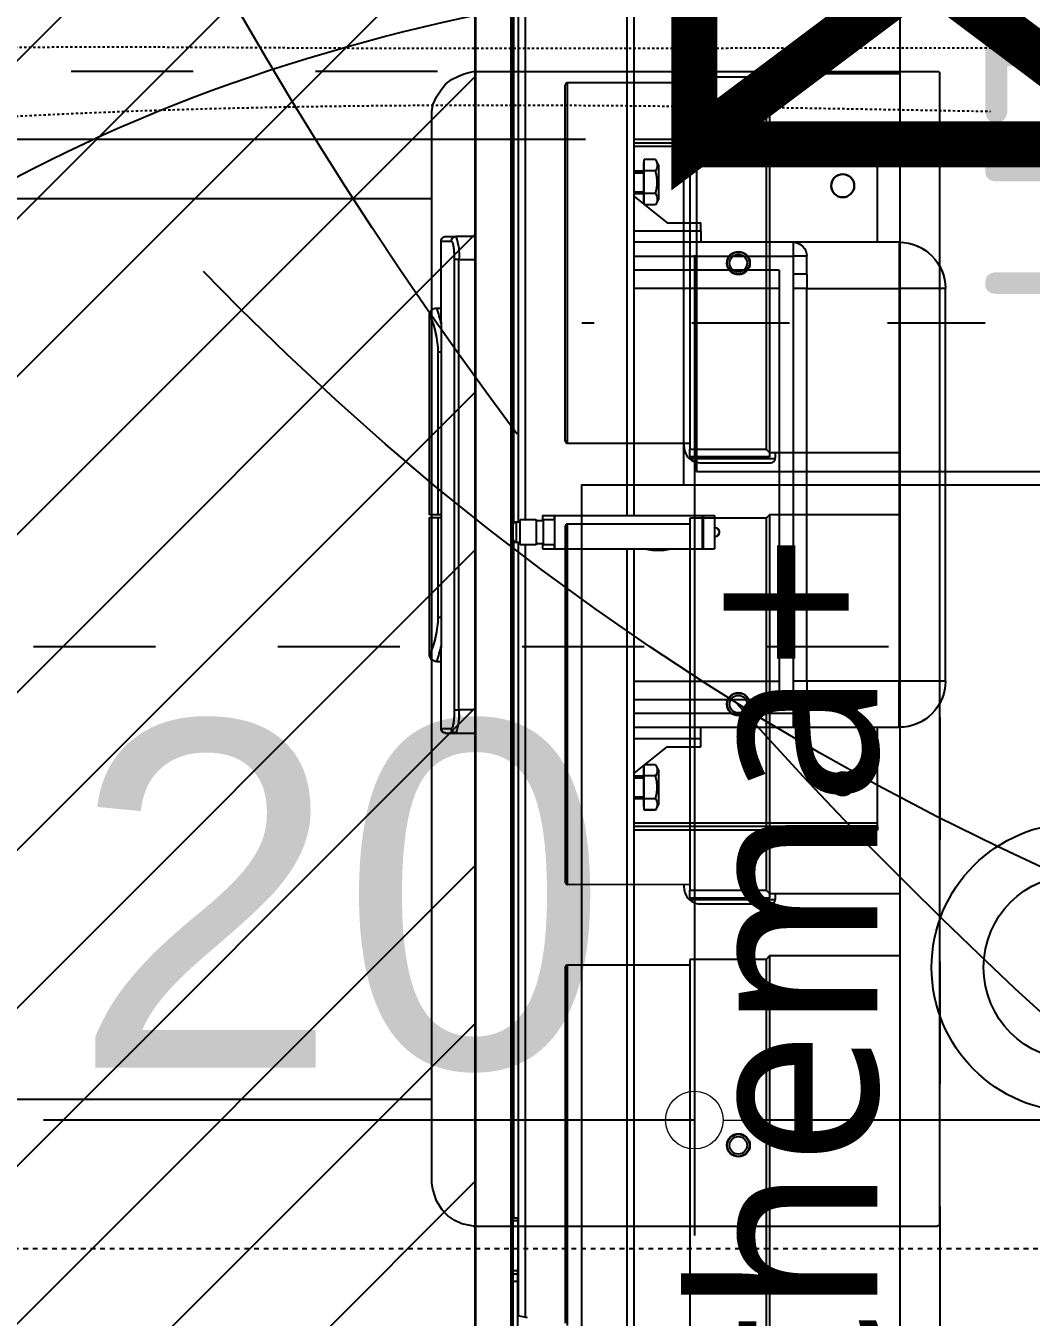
# Model space of a CAD drawing. Extents: x -2932 to 12371, y 2178 to 6224.
# Drawn here: x 3750.4 to 3794, y 3258.4 to 3314.4 of the extents above; entities that cross this region are included whole.
import ezdxf

# ---------------------------------------------------------------- set-up
doc = ezdxf.new("R2010")
doc.units = 0
doc.header["$PDMODE"] = 67
for name, pattern in [('ACAD_ISO02W100', [15, 12, -3]), ('prlm_ef', [0.165, 0.1, -0.065]), ('prlm_vmc', [0.282222, 0.141111, -0.141111]), ('Style de ligne -1', [0.41664, 0.20828, -0.20836]), ('Style de ligne -13', [0.147638, 0.098425, -0.049213])]:
    doc.linetypes.add(name, pattern=pattern)
doc.layers.get('0').update_dxf_attribs({"color": 252})
doc.layers.add('_GAZELEC-BOITE INCORPO', color=36, linetype='Continuous', lineweight=18)
doc.layers.add('_GAZELEC-RESERVATION 2', color=6, linetype='Continuous', lineweight=18)
for name, color, linetype in [('_GAZELEC-EAU CHAUDE', 1, 'Continuous'), ('B aménagement intérieur', 252, 'Continuous'), ('B Faux plafonds', 252, 'Continuous'), ('B Faux plafonds_Hatch', 252, 'Continuous'), ('B Général', 252, 'Continuous'), ('C ANNOTATIONS-axes horizontaux', 252, 'Style de ligne -1'), ('C ANNOTATIONS-prestations', 252, 'Continuous'), ('D SURFACES-shab', 252, 'Continuous'), ('MTI900_Alu', 252, 'Continuous'), ('prlm-CHAUFF', 30, 'Continuous'), ('prlm-EAU-EF', 161, 'Continuous'), ('prlm-MOD', 64, 'Continuous')]:
    doc.layers.add(name, color=color, linetype=linetype)
doc.layers.add('prlm-ZEROPLOT', color=254, linetype='Continuous', plot=False)
doc.styles.add('Arial', font='arial.ttf')
doc.styles.add('prlm-chauff', font='trebucbi.ttf', dxfattribs={"height": 18})
doc.styles.get("Standard").update_dxf_attribs({"font": 'isocp.shx', "height": 15})
doc.dimstyles.new('200', dxfattribs={"dimscale": 0.1, "dimtxt": 150, "dimasz": 25, "dimexe": 50, "dimexo": 50, "dimgap": 20, "dimtad": 1, "dimdec": 0, "dimdsep": 46, "dimtxsty": 'Arial', "dimblk1": 'DOTBLANK', "dimblk2": 'DOTBLANK', "dimsah": 1, "dimcen": 25, "dimclrd": 5, "dimclre": 5, "dimadec": 0, "dimazin": 0, "dimtfac": 1, "dimtdec": 0, "dimtmove": 0, "dimatfit": 3, "dimldrblk": 'DOTBLANK', "dimfxl": 50, "dimtolj": 1, "dimtzin": 0, "dimarcsym": 0})

# ---------------------------------------------------------------- blocks, each defined once
blk = doc.blocks.new('A n1.200_wc-2')
at = {"layer": 'B Général', "linetype": 'Continuous'}
for p, q in [((-25, -20.1), (-25, 0)), ((-24.9, 0.1), (24.9, 0.1)), ((25, -20.1), (25, 0)), ((-19.5, -44.2), (-19.5, -21.9)), ((19.5, -44.2), (19.5, -21.9))]:
    blk.add_line(p, q, dxfattribs=at)
at = {"layer": 'B Général', "linetype": 'Continuous', "flags": 128}
blk.add_lwpolyline([(-25, -20.1), (-24.9, -20.6), (-24.75, -20.9), (-24.55, -21.2), (-24.3, -21.45), (-23.9, -21.7), (-23.4, -21.85), (-23.15, -21.9), (23.25, -21.9), (23.55, -21.85), (23.9, -21.7), (24.2, -21.5), (24.45, -21.3), (24.65, -21.05), (24.8, -20.75), (24.9, -20.5), (24.95, -20.3), (25, -20.1)], dxfattribs=at)
for points in [[(-19.5, -44.199), (-19.5, -44.2, 0.036537), (-19.11, -49.53, 0.035337), (-17.941, -54.747), (-17.94, -54.75, 0.041299), (-16.221, -59.088), (-16.22, -59.09), (-16.217, -59.097, 0.041783), (-13.79, -63.08, 0.053503), (-10.774, -66.396), (-10.77, -66.4, 0.054816), (-7.122, -69.019), (-7.12, -69.02, 0.063755), (-3.68, -70.42), (-3.678, -70.421, 0.064897), (0, -70.9)], [(0, -70.9, 0.064897), (3.678, -70.421), (3.68, -70.42, 0.063726), (7.12, -69.02), (7.122, -69.019, 0.054816), (10.77, -66.4), (10.774, -66.396, 0.053503), (13.79, -63.08, 0.041783), (16.217, -59.097), (16.22, -59.09), (16.221, -59.088, 0.041299), (17.94, -54.75), (17.941, -54.747, 0.035337), (19.11, -49.53, 0.036556), (19.5, -44.2)]]:
    blk.add_lwpolyline(points, format="xyb", dxfattribs=at)
at = {"layer": 'B Général', "linetype": 'Continuous'}
for centre, start, end in [((-24.9, 0), 90, 180), ((24.9, 0), 0, 90)]:
    blk.add_arc(centre, 0.1, start, end, dxfattribs=at)
blk = doc.blocks.new('A n1.Groupe-6-1')
at = {"layer": 'B Général', "linetype": 'Style de ligne -1', "ltscale": 25.4, "flags": 128}
blk.add_lwpolyline([(-35.4, 7.6), (35.6, 7.6), (35.6, -32.4), (-35.4, -32.4)], close=True, dxfattribs=at)
at = {"layer": 'B Général', "xscale": -1, "rotation": 270}
blk.add_blockref('A n1.200_wc-2', (35.5, 7.5), dxfattribs=at)
blk = doc.blocks.new('A n1.WC-plan-PMR')
at = {"layer": 'B Général', "linetype": 'Style de ligne -1', "ltscale": 25.4, "flags": 128}
blk.add_lwpolyline([(-114.5, 112.5), (15.5, 112.5), (15.5, 32.5), (-114.5, 32.5)], close=True, dxfattribs=at)
at = {"layer": 'B Général'}
blk.add_blockref('A n1.Groupe-6-1', (0, 0), dxfattribs=at)
blk = doc.blocks.new('A n1.T4 A 107 (2D)')
at = {"layer": 'B Faux plafonds_Hatch', "linetype": 'Continuous'}
h = blk.add_hatch(dxfattribs=at)
h.set_pattern_fill('F_P__SOFFITE', color=256, style=0, pattern_type=2)
h.set_pattern_definition([(45, (0, 0.2205), (-3.52778, 3.30729), [])])
h.paths.add_polyline_path([(-263.503, -278.518), (11.368, -278.518), (11.368, 176.604), (152.497, 176.604), (152.497, 275.605), (2.497, 275.604), (2.497, 384.018), (-57.503, 384.018), (-57.503, 448.518), (-138.503, 448.518), (-138.503, -178.518), (-263.503, -178.518)])
at = {"layer": 'B Faux plafonds', "linetype": 'Style de ligne -13', "ltscale": 25.4, "flags": 128}
blk.add_lwpolyline([(-263.503, -278.518), (11.368, -278.518), (11.368, 176.604), (152.497, 176.604), (152.497, 275.605), (2.497, 275.604), (2.497, 384.018), (-57.503, 384.018), (-57.503, 448.518), (-138.503, 448.518), (-138.503, -178.518), (-263.503, -178.518)], close=True, dxfattribs=at)
at = {"layer": 'D SURFACES-shab', "lineweight": 18, "flags": 128}
blk.add_lwpolyline([(152.497, 181.604), (7.497, 181.604), (7.497, 275.605), (152.497, 275.605)], close=True, dxfattribs=at)
at = {"layer": 'B Général'}
blk.add_blockref('A n1.WC-plan-PMR', (136.997, 214.004), dxfattribs=at)
blk = doc.blocks.new('A n1.G 100_80')
at = {"layer": 'B Général', "linetype": 'Continuous'}
for p, q in [((48.52, 43.75), (48.52, -43.75)), ((49.353, 10.75), (48.52, 10.75)), ((49.8, 10.75), (49.353, 10.75)), ((50, 10.55), (49.551, 10.55)), ((50, 10.55), (50, 7.06)), ((48.52, 9.75), (49.23, 9.75)), ((49.23, 9.75), (49.23, -9.75)), ((49.428, 9.75), (49.23, 9.75)), ((49.428, -9.75), (49.428, 9.75)), ((50.2, 7.65), (50, 7.65)), ((50.5, 7.35), (50.5, 7.35)), ((50.5, 7.35), (50.5, 1.416)), ((49.997, -5.76), (49.997, 5.76)), ((49.997, 5.74), (50.134, 5.74)), ((50.134, 1.416), (50.134, 5.74)), ((50.134, 1.416), (49.997, 1.416)), ((49.997, 1.307), (50.134, 1.307)), ((50.5, 1.416), (50.134, 1.416)), ((50.134, -5.74), (50.134, 1.307)), ((50.134, 1.307), (50.5, 1.307)), ((50.5, 1.307), (50.5, -7.35)), ((49.997, -5.74), (50.134, -5.74)), ((50, -7.037), (50, -10.55)), ((50.2, -7.65), (50, -7.65)), ((50.5, -7.35), (50.5, -7.35)), ((49.23, -9.75), (48.52, -9.75)), ((49.23, -9.75), (49.428, -9.75)), ((50, -10.55), (49.551, -10.55)), ((48.52, -10.75), (49.353, -10.75)), ((49.8, -10.75), (49.353, -10.75))]:
    blk.add_line(p, q, dxfattribs=at)
at = {"layer": 'B Général', "linetype": 'Continuous', "flags": 128}
blk.add_lwpolyline([(9.5, -45), (9.5, 45), (48.52, 45), (48.52, -45)], close=True, dxfattribs=at)
for points in [[(49.23, 9.75, -0.052931), (49.238, 10.257, -0.052931), (49.353, 10.75)], [(49.8, 10.75, -0.198912), (49.941, 10.691, -0.198912), (50, 10.55)], [(49.998, 6.954, -0.015616), (50.088, 7.305, -0.015616), (50.2, 7.65)], [(50.134, 5.74, -0.052763), (50.232, 6.564, -0.052763), (50.5, 7.35)], [(50.2, 7.65, -0.198912), (50.412, 7.562, -0.198912), (50.5, 7.35)], [(50, -7.055), (50, -7.051, -0.000336), (49.997, -5.769), (49.997, -5.76)], [(50.5, -7.35, -0.052495), (50.232, -6.564, -0.052495), (50.134, -5.74)], [(50.2, -7.65, -0.015662), (50.088, -7.305, -0.015662), (49.998, -6.954)], [(50.5, -7.35, -0.198912), (50.412, -7.562, -0.198912), (50.2, -7.65)], [(49.353, -10.75, -0.057305), (49.234, -10.257, -0.057305), (49.23, -9.75)], [(50, -10.55, -0.198912), (49.941, -10.691, -0.198912), (49.8, -10.75)]]:
    blk.add_lwpolyline(points, format="xyb", dxfattribs=at)
blk.add_lwpolyline([(49.997, 5.76), (50, 7.067), (50, 7.068)], dxfattribs=at)
at = {"layer": 'B Général', "linetype": 'Continuous'}
for points, knots in [([(49.353, 10.75), (49.355, 10.75), (49.382, 10.75), (49.428, 10.736), (49.462, 10.717), (49.488, 10.698), (49.509, 10.674), (49.527, 10.647), (49.539, 10.619), (49.55, 10.579), (49.551, 10.554), (49.551, 10.552), (49.551, 10.55)], [0, 0, 0, 1, 2, 3, 4, 5, 6, 7, 8, 9, 9, 10, 10, 10]), ([(49.428, 9.75), (49.426, 10.038), (49.478, 10.413), (49.517, 10.522), (49.54, 10.549), (49.55, 10.55), (49.551, 10.55), (49.551, 10.55)], [0, 0, 0, 1, 2, 3, 4, 4, 5, 5, 5]), ([(49.551, -10.55), (49.517, -10.533), (49.484, -10.424), (49.425, -10.055), (49.428, -9.753), (49.428, -9.752), (49.428, -9.75)], [0, 0, 0, 1, 2, 3, 3, 4, 4, 4]), ([(49.551, -10.55), (49.551, -10.552), (49.55, -10.579), (49.537, -10.626), (49.518, -10.661), (49.499, -10.686), (49.475, -10.708), (49.449, -10.726), (49.421, -10.738), (49.382, -10.749), (49.356, -10.75), (49.355, -10.75), (49.353, -10.75)], [0, 0, 0, 1, 2, 3, 4, 5, 6, 7, 8, 9, 9, 10, 10, 10])]:
    blk.add_open_spline(points, degree=2, knots=knots, dxfattribs=at)
at = {"layer": 'C ANNOTATIONS-prestations'}
for p, q in [((46.87, 43.75), (46.87, -43.75)), ((46.97, -43.75), (46.97, 43.75)), ((41.65, 2.775), (41.65, 40.287)), ((41.95, 2.775), (41.95, 40.274)), ((46.67, 38.6), (46.67, 34.5)), ((46.67, 35.97), (46.27, 36.05)), ((46.35, 2.6), (46.35, 36.034)), ((46.65, 35.974), (46.65, 2.5)), ((46.67, 34.5), (46.87, 34.5)), ((46.67, 34.5), (46.67, 34.168)), ((46.87, 34.168), (46.67, 34.168)), ((46.67, 34.168), (46.67, 34.033)), ((46.67, 31.85), (46.67, 34.033)), ((46.67, 34.033), (46.87, 34.033)), ((46.67, 31.85), (46.67, 31.75)), ((46.87, 31.85), (46.67, 31.85)), ((46.67, 31.75), (46.87, 31.75)), ((46.85, 31.75), (46.85, 2.433)), ((31.1, 14.95), (41.65, 14.95)), ((31.1, 14.8), (31.1, 14.95)), ((31.1, 14.8), (41.65, 14.8)), ((31.1, 14.8), (31.1, 14.65)), ((31.1, 14.65), (31.1, 10.5)), ((31.1, 14.65), (41.65, 14.65)), ((40.56, 13.8), (40.704, 14.082)), ((40.704, 14.082), (41.2, 14.082)), ((41.2, 14.082), (41.2, 13.836)), ((40.56, 13.8), (40.56, 12.4)), ((40.704, 13.591), (41.2, 13.591)), ((41.2, 13.95), (41.22, 13.95)), ((41.2, 13.836), (41.2, 13.591)), ((41.2, 13.591), (41.2, 13.1)), ((41.22, 13.95), (41.22, 12.25)), ((41.22, 13.6), (41.65, 13.6)), ((41.65, 13.508), (41.22, 13.508)), ((41.2, 13.1), (41.2, 12.609)), ((41.65, 12.504), (40.205, 11.342)), ((40.704, 12.119), (40.56, 12.4)), ((40.704, 12.609), (41.2, 12.609)), ((41.2, 12.609), (41.2, 12.364)), ((41.2, 12.364), (41.2, 12.142)), ((41.65, 12.692), (41.22, 12.692)), ((41.65, 12.6), (41.22, 12.6)), ((40.704, 12.119), (41.171, 12.119)), ((41.22, 12.25), (41.2, 12.25)), ((38.75, 11.342), (38.75, 11)), ((40.205, 11.342), (38.75, 11.342)), ((38.75, 11), (41.65, 11)), ((38.75, 11), (38.75, 10.5)), ((34.75, 10.5), (30.15, 10.5)), ((30.15, 10.5), (30.15, 8.5)), ((41.65, 10.5), (34.75, 10.5)), ((34.75, 9.9), (34.75, 10.5)), ((34.15, 9.9), (34.15, 9.125)), ((34.75, 9.9), (34.15, 9.9)), ((34.75, 9.9), (41.65, 9.9)), ((34.75, 9.125), (34.75, 9.9)), ((34.15, 8.5), (34.15, 9.125)), ((34.75, 9.125), (34.15, 9.125)), ((35.35, -9.3), (35.35, 9.3)), ((41.65, 9.3), (35.35, 9.3)), ((28.15, 8.5), (28.15, -8.5)), ((28.15, 8.5), (30.15, 8.5)), ((30.15, -8.5), (30.15, 8.5)), ((30.15, 8.5), (34.15, 8.5)), ((34.15, 8.5), (34.15, -8.5)), ((34.15, 8.5), (34.742, 8.5)), ((34.742, -8.5), (34.742, 8.5)), ((41.65, 8.5), (35.35, 8.5)), ((38.65, 2.775), (38.15, 2.775)), ((38.15, 1.325), (38.15, 2.775)), ((38.65, 1.325), (38.65, 2.775)), ((38.675, 2.775), (38.65, 2.775)), ((38.675, 2.775), (38.675, 1.325)), ((45.075, 2.775), (38.675, 2.775)), ((45.075, 2.775), (45.075, 1.325)), ((45.1, 2.775), (45.075, 2.775)), ((45.075, 2.6), (45.575, 2.6)), ((45.6, 2.775), (45.1, 2.775)), ((45.1, 2.6), (45.1, 2.775)), ((45.575, 1.5), (45.575, 2.6)), ((45.575, 2.55), (45.875, 2.55)), ((45.6, 2.55), (45.6, 2.775)), ((45.875, 1.5), (45.875, 2.6)), ((45.875, 2.6), (46.575, 2.6)), ((46.575, 2.6), (46.575, 1.5)), ((46.575, 2.5), (46.725, 2.5)), ((46.725, 2.5), (46.725, 1.6)), ((38.65, 1.325), (38.15, 1.325)), ((38.675, 1.325), (38.65, 1.325)), ((45.075, 1.325), (38.675, 1.325)), ((41.65, -40.287), (41.65, 1.325)), ((41.95, -40.274), (41.95, 1.325)), ((45.575, 1.5), (45.075, 1.5)), ((45.1, 1.325), (45.075, 1.325)), ((45.1, 1.325), (45.1, 1.5)), ((45.6, 1.325), (45.1, 1.325)), ((45.875, 1.55), (45.575, 1.55)), ((45.6, 1.325), (45.6, 1.55)), ((46.575, 1.5), (45.875, 1.5)), ((46.35, -36.044), (46.35, 1.5)), ((46.725, 1.6), (46.575, 1.6)), ((46.65, 1.6), (46.65, -35.984)), ((46.85, 1.667), (46.85, -31.75)), ((28.15, -8.5), (30.15, -8.5)), ((34.15, -8.5), (30.15, -8.5)), ((30.15, -10.5), (30.15, -8.5)), ((34.15, -9.124), (34.15, -8.5)), ((34.15, -8.5), (34.742, -8.5)), ((35.35, -8.5), (41.65, -8.5)), ((34.15, -9.124), (34.15, -9.9)), ((34.15, -9.124), (34.75, -9.124)), ((34.75, -9.9), (34.75, -9.124)), ((35.35, -9.3), (41.65, -9.3)), ((34.15, -9.9), (34.75, -9.9)), ((41.65, -9.9), (34.75, -9.9)), ((34.75, -10.5), (34.75, -9.9)), ((30.15, -10.5), (34.75, -10.5)), ((31.1, -10.5), (31.1, -14.65)), ((34.75, -10.5), (41.65, -10.5)), ((38.75, -11), (38.75, -10.5)), ((41.65, -11), (38.75, -11)), ((38.75, -11), (38.75, -11.342)), ((40.205, -11.342), (38.75, -11.342)), ((41.65, -12.504), (40.205, -11.342)), ((40.56, -12.4), (40.704, -12.118)), ((40.704, -12.118), (41.171, -12.118)), ((41.2, -12.142), (41.2, -12.364)), ((41.2, -12.25), (41.22, -12.25)), ((41.22, -12.25), (41.22, -13.95)), ((40.56, -12.4), (40.56, -13.8)), ((40.704, -12.609), (41.2, -12.609)), ((41.2, -12.364), (41.2, -12.609)), ((41.2, -12.609), (41.2, -13.1)), ((41.22, -12.6), (41.65, -12.6)), ((41.65, -12.692), (41.22, -12.692)), ((41.2, -13.1), (41.2, -13.591)), ((40.704, -14.081), (40.56, -13.8)), ((40.704, -13.591), (41.2, -13.591)), ((41.2, -13.591), (41.2, -13.836)), ((41.2, -13.836), (41.2, -14.081)), ((41.22, -13.95), (41.2, -13.95)), ((41.65, -13.508), (41.22, -13.508)), ((41.65, -13.6), (41.22, -13.6)), ((40.704, -14.081), (41.2, -14.081)), ((31.1, -14.65), (31.1, -14.8)), ((31.1, -14.65), (41.65, -14.65)), ((31.1, -14.8), (41.65, -14.8)), ((31.1, -14.8), (31.1, -14.95)), ((31.1, -14.95), (41.65, -14.95))]:
    blk.add_line(p, q, dxfattribs=at)
at = {"layer": 'C ANNOTATIONS-prestations', "flags": 128}
for points in [[(40.704, 13.591, -0.132797), (40.637, 13.836, -0.132797), (40.704, 14.082)], [(40.704, 12.119, -0.132797), (40.637, 12.364, -0.132797), (40.704, 12.609)], [(28.15, 8.5, -0.198912), (28.736, 9.914, -0.198912), (30.15, 10.5)], [(34.15, 9.9, -0.198912), (34.326, 10.324, -0.198912), (34.75, 10.5)], [(39.95, 2.775, -0.057544), (40.6, 2.85, -0.057544), (41.25, 2.775)], [(38.15, 1.85, -0.414214), (37.95, 2.05, -0.414214), (38.15, 2.25)], [(46.725, 2.5, -0.16547), (46.816, 2.469, -0.16547), (46.87, 2.388)], [(46.87, 1.712, -0.16547), (46.816, 1.631, -0.16547), (46.725, 1.6)], [(30.15, -10.5, -0.198912), (28.736, -9.914, -0.198912), (28.15, -8.5)], [(34.75, -10.5, -0.198912), (34.326, -10.324, -0.198912), (34.15, -9.9)], [(40.704, -12.609, -0.132797), (40.637, -12.364, -0.132797), (40.704, -12.118)], [(40.704, -14.081, -0.132797), (40.637, -13.836, -0.132797), (40.704, -13.591)]]:
    blk.add_lwpolyline(points, format="xyb", dxfattribs=at)
blk.add_lwpolyline([(34.75, -9.124), (34.742, -8.506), (34.742, -8.5)], dxfattribs=at)
at = {"layer": 'C ANNOTATIONS-prestations'}
for centre in [(32.6, 12.95), (32.6, -12.95)]:
    blk.add_circle(centre, 0.5, dxfattribs=at)
for points in [[(40.704, 13.591), (40.575, 13.098), (40.702, 12.615), (40.703, 12.612), (40.704, 12.609)], [(34.742, 8.5), (34.746, 8.812), (34.75, 9.118), (34.75, 9.121), (34.75, 9.125)], [(40.704, -12.609), (40.575, -13.102), (40.702, -13.585), (40.703, -13.588), (40.704, -13.591)]]:
    blk.add_open_spline(points, degree=2, knots=[0, 0, 0, 1, 1, 2, 2, 2], dxfattribs=at)
blk = doc.blocks.new('A n1.MTI900_Alu_390')
at = {"layer": 'MTI900_Alu', "color": 1, "linetype": 'Continuous'}
for p, q in [((-0.85, -1.865), (0.85, -1.865)), ((-0.85, -1.865), (-0.85, -2.065)), ((0.85, -1.865), (0.85, -2.065)), ((-1.05, -2.525), (-1.05, -2.065)), ((-1.05, -2.065), (-0.85, -2.065)), ((0.85, -2.065), (-0.85, -2.065)), ((-0.85, -2.065), (-0.85, -2.465)), ((0.85, -2.465), (0.85, -2.065)), ((1.05, -2.065), (0.85, -2.065)), ((1.05, -2.065), (1.05, -2.525)), ((-1.495, -2.16), (-1.495, -3.215)), ((-1.48, -2.16), (-1.495, -2.16)), ((-1.48, -2.16), (-1.48, -3.215)), ((-1.48, -2.16), (-1.465, -2.16)), ((-1.465, -2.16), (-1.05, -2.16)), ((-1.465, -2.16), (-1.465, -3.215)), ((1.05, -2.16), (1.465, -2.16)), ((1.465, -2.16), (1.48, -2.16)), ((1.465, -2.16), (1.465, -3.215)), ((1.48, -2.16), (1.48, -3.215)), ((1.48, -2.16), (1.495, -2.16)), ((1.495, -2.16), (1.495, -3.215)), ((-0.99, -2.465), (-0.9124, -2.465)), ((-0.99, -2.525), (-0.99, -2.465)), ((-0.85, -2.465), (-0.9124, -2.465)), ((-0.9124, -2.525), (-0.9124, -2.465)), ((-0.85, -2.465), (0.85, -2.465)), ((-0.85, -2.465), (-0.85, -2.5242)), ((0.9124, -2.465), (0.85, -2.465)), ((0.85, -2.465), (0.85, -2.5242)), ((0.9124, -2.465), (0.99, -2.465)), ((0.9124, -2.465), (0.9124, -2.525)), ((0.99, -2.465), (0.99, -2.525)), ((-1.05, -3.215), (-1.05, -2.525)), ((-0.99, -2.525), (-1.05, -2.525)), ((-0.99, -2.525), (-0.99, -3.215)), ((-0.9124, -2.525), (-0.99, -2.525)), ((0.85, -2.5242), (-0.85, -2.5242)), ((0.99, -2.525), (0.9124, -2.525)), ((0.99, -3.215), (0.99, -2.525)), ((1.05, -2.525), (0.99, -2.525)), ((1.05, -2.525), (1.05, -3.215)), ((0.93, -2.585), (-0.93, -2.585)), ((-0.93, -3.215), (-0.93, -2.585)), ((-0.85, -3.215), (-0.85, -2.585)), ((0.85, -2.585), (0.85, -3.215)), ((0.93, -2.585), (0.93, -3.215)), ((-0.2775, -2.915), (-0.2775, -2.865)), ((-0.1325, -2.865), (-0.2775, -2.865)), ((-0.1325, -2.915), (-0.1325, -2.865)), ((-1.1342, -2.925), (-1.1, -2.925)), ((-1.1342, -3.0705), (-1.1342, -2.925)), ((-1.1, -2.925), (-1.1, -3.215)), ((-1.1, -2.925), (-1.05, -2.925)), ((-0.1325, -2.915), (-0.2775, -2.915)), ((-0.2775, -2.9175), (-0.2775, -2.915)), ((-0.2775, -2.9175), (-0.1325, -2.9175)), ((-0.2775, -3.5575), (-0.2775, -2.9175)), ((-0.1325, -2.9175), (-0.1325, -2.915)), ((-0.1325, -3.5575), (-0.1325, -2.9175)), ((1.1, -2.925), (1.05, -2.925)), ((1.1, -3.215), (1.1, -2.925)), ((1.1, -2.925), (1.1342, -2.925)), ((1.1342, -3.0705), (1.1342, -2.925)), ((-1.2504, -3.215), (-1.1342, -3.0705)), ((1.2504, -3.215), (1.1342, -3.0705)), ((-1.38, -3.106), (-1.4081, -3.1204)), ((-1.4081, -3.1204), (-1.4081, -3.17)), ((-1.38, -3.106), (-1.24, -3.106)), ((-1.3591, -3.1204), (-1.3591, -3.17)), ((-1.2609, -3.1204), (-1.2609, -3.17)), ((-1.2119, -3.1204), (-1.24, -3.106)), ((-1.2119, -3.1204), (-1.2119, -3.1671)), ((1.24, -3.106), (1.2119, -3.1204)), ((1.2119, -3.1204), (1.2119, -3.1671)), ((1.24, -3.106), (1.38, -3.106)), ((1.2609, -3.1204), (1.2609, -3.17)), ((1.3591, -3.1204), (1.3591, -3.17)), ((1.4081, -3.1204), (1.38, -3.106)), ((1.4081, -3.1204), (1.4081, -3.17)), ((-1.4081, -3.17), (-1.3836, -3.17)), ((-1.395, -3.17), (-1.395, -3.172)), ((-1.395, -3.172), (-1.225, -3.172)), ((-1.3836, -3.17), (-1.3591, -3.17)), ((-1.36, -3.172), (-1.36, -3.215)), ((-1.3591, -3.17), (-1.31, -3.17)), ((-1.3508, -3.215), (-1.3508, -3.172)), ((-1.31, -3.17), (-1.2609, -3.17)), ((-1.2692, -3.215), (-1.2692, -3.172)), ((-1.2609, -3.17), (-1.2364, -3.17)), ((-1.26, -3.215), (-1.26, -3.172)), ((-1.2364, -3.17), (-1.2142, -3.17)), ((-1.225, -3.172), (-1.225, -3.17)), ((1.2142, -3.17), (1.2364, -3.17)), ((1.225, -3.17), (1.225, -3.172)), ((1.225, -3.172), (1.395, -3.172)), ((1.2364, -3.17), (1.2609, -3.17)), ((1.26, -3.172), (1.26, -3.215)), ((1.2609, -3.17), (1.31, -3.17)), ((1.2692, -3.215), (1.2692, -3.172)), ((1.31, -3.17), (1.3591, -3.17)), ((1.3508, -3.215), (1.3508, -3.172)), ((1.3591, -3.17), (1.3836, -3.17)), ((1.36, -3.215), (1.36, -3.172)), ((1.3836, -3.17), (1.4081, -3.17)), ((1.395, -3.172), (1.395, -3.17)), ((-0.2775, -3.215), (-4.0287, -3.215)), ((4.0287, -3.215), (-0.1325, -3.215)), ((-0.2775, -3.245), (-4.0274, -3.245)), ((4.0274, -3.245), (-0.1325, -3.245)), ((-0.2775, -3.5575), (-0.1325, -3.5575)), ((-0.2775, -3.56), (-0.2775, -3.5575)), ((-0.2775, -3.61), (-0.2775, -3.56)), ((-0.26, -3.56), (-0.2775, -3.56)), ((-0.26, -3.5575), (-0.26, -3.6075)), ((-0.15, -3.6075), (-0.15, -3.5575)), ((-0.1325, -3.56), (-0.15, -3.56)), ((-0.1325, -3.56), (-0.1325, -3.5575)), ((-0.1325, -3.61), (-0.1325, -3.56)), ((-0.255, -3.61), (-0.2775, -3.61)), ((-0.15, -3.6075), (-0.26, -3.6075)), ((-0.255, -3.6075), (-0.255, -3.6375)), ((-0.155, -3.6375), (-0.155, -3.6075)), ((-0.1325, -3.61), (-0.155, -3.61)), ((-3.597, -3.717), (-3.605, -3.677)), ((-0.26, -3.685), (-3.6034, -3.685)), ((-0.15, -3.6375), (-0.26, -3.6375)), ((-0.26, -3.6375), (-0.26, -3.7075)), ((-0.15, -3.7075), (-0.15, -3.6375)), ((3.6044, -3.685), (-0.15, -3.685)), ((-4.375, -3.737), (4.375, -3.737)), ((-3.86, -3.717), (-3.45, -3.717)), ((-3.5974, -3.715), (-0.25, -3.715)), ((-3.45, -3.717), (-3.45, -3.737)), ((-3.45, -3.717), (-3.4168, -3.717)), ((-3.4168, -3.737), (-3.4168, -3.717)), ((-3.4168, -3.717), (-3.4033, -3.717)), ((-3.185, -3.717), (-3.4033, -3.717)), ((-3.4033, -3.717), (-3.4033, -3.737)), ((-3.185, -3.717), (-3.175, -3.717)), ((-3.185, -3.737), (-3.185, -3.717)), ((-3.175, -3.717), (-3.175, -3.737)), ((-3.175, -3.735), (-0.2433, -3.735)), ((-0.26, -3.7075), (-0.15, -3.7075)), ((-0.25, -3.7075), (-0.25, -3.7225)), ((-0.25, -3.7225), (-0.16, -3.7225)), ((-0.1667, -3.735), (3.175, -3.735)), ((-0.16, -3.7225), (-0.16, -3.7075)), ((-0.16, -3.715), (3.5984, -3.715)), ((4.375, -3.747), (-4.375, -3.747)), ((-4.375, -3.902), (4.375, -3.902)), ((-1.075, -3.9853), (-1.075, -3.902)), ((-0.975, -3.902), (-0.975, -3.973)), ((0.975, -3.973), (0.975, -3.902)), ((1.075, -3.902), (1.075, -3.9853)), ((-1.075, -4.03), (-1.075, -3.9853)), ((-1.055, -4.05), (-1.055, -4.0051)), ((-0.975, -3.973), (0.975, -3.973)), ((-0.975, -3.9928), (-0.975, -3.973)), ((0.975, -3.9928), (-0.975, -3.9928)), ((0.975, -3.973), (0.975, -3.9928)), ((1.055, -4.05), (1.055, -4.0051)), ((1.075, -4.03), (1.075, -3.9853)), ((-1.055, -4.05), (-0.706, -4.05)), ((-0.765, -4.07), (-0.765, -4.05)), ((0.576, -4.0497), (-0.576, -4.0497)), ((-0.574, -4.0497), (-0.574, -4.0634)), ((-0.1416, -4.0634), (-0.574, -4.0634)), ((-0.1416, -4.0634), (-0.1416, -4.0497)), ((-0.1416, -4.1), (-0.1416, -4.0634)), ((-0.1307, -4.0497), (-0.1307, -4.0634)), ((0.574, -4.0634), (-0.1307, -4.0634)), ((-0.1307, -4.0634), (-0.1307, -4.1)), ((0.574, -4.0497), (0.574, -4.0634)), ((0.7037, -4.05), (1.055, -4.05)), ((0.765, -4.07), (0.765, -4.05)), ((-0.735, -4.1), (-0.735, -4.1)), ((-0.735, -4.1), (-0.1416, -4.1)), ((-0.1307, -4.1), (0.735, -4.1)), ((0.735, -4.1), (0.735, -4.1))]:
    blk.add_line(p, q, dxfattribs=at)
for centre in [(-1.295, -2.31), (1.295, -2.31)]:
    blk.add_circle(centre, 0.05, dxfattribs=at)
for centre, radius, start, end in [((-0.85, -2.065), 0.2, 90, 180), ((0.85, -2.065), 0.2, 0, 90), ((-0.99, -2.525), 0.06, 90, 180), ((0.99, -2.525), 0.06, 0, 90), ((-0.205, -2.865), 0.02, 0, 180), ((0, -3.11), 0.285, 166.8264, 193.1736), ((-1.3836, -3.1624), 0.0487, 59.7422, 120.2578), ((-1.2364, -3.1624), 0.0487, 59.7422, 120.2578), ((1.2364, -3.1624), 0.0487, 59.7422, 120.2578), ((1.3836, -3.1624), 0.0487, 59.7422, 120.2578), ((-0.235, -3.7225), 0.015, 180, 255.1649), ((-0.175, -3.7225), 0.015, 284.8351, 0), ((-0.9965, -4.212), 0.2399, 84.8699, 109.1091), ((0.9987, -4.1937), 0.2219, 69.8915, 96.1295), ((-1.055, -4.03), 0.02, 180, 270), ((-0.5689, -4.6164), 0.5805, 102.5837, 109.7412), ((-0.735, -4.07), 0.03, 180, 270), ((-0.5689, -4.4578), 0.3944, 90.7355, 114.8981), ((0.5685, -4.4598), 0.3964, 65.1634, 89.203), ((0.5693, -4.6145), 0.5786, 70.2259, 77.4042), ((0.735, -4.07), 0.03, 270, 0), ((1.055, -4.03), 0.02, 270, 0)]:
    blk.add_arc(centre, radius, start, end, dxfattribs=at)
for centre, major_axis, start_param, end_param in [((-1.055, -3.9853), (0.02, 0), 3.141593, 4.712389), ((1.055, -3.9853), (-0.02, 0), 1.570796, 3.141593)]:
    blk.add_ellipse(centre, major_axis=major_axis, ratio=0.989815, start_param=start_param, end_param=end_param, dxfattribs=at)
for points, knots in [([(-0.85, -2.5242), (-0.8604, -2.5242), (-0.8708, -2.5243), (-0.8916, -2.5247), (-0.902, -2.525), (-0.9124, -2.525)], [0, 0, 0, 0, 0.5, 0.5, 1, 1, 1, 1]), ([(0.9124, -2.525), (0.902, -2.525), (0.8916, -2.5247), (0.8708, -2.5243), (0.8604, -2.5242), (0.85, -2.5242)], [0, 0, 0, 0, 0.5, 0.5, 1, 1, 1, 1]), ([(-1.3591, -3.1204), (-1.3511, -3.1183), (-1.343, -3.1166), (-1.3306, -3.1149), (-1.3265, -3.1144), (-1.3182, -3.1138), (-1.3141, -3.1137), (-1.3017, -3.1137), (-1.2935, -3.1143), (-1.2772, -3.1166), (-1.269, -3.1183), (-1.2609, -3.1204)], [0, 0, 0, 0, 0.25, 0.25, 0.375, 0.375, 0.5, 0.5, 0.75, 0.75, 1, 1, 1, 1]), ([(1.2609, -3.1204), (1.269, -3.1183), (1.2772, -3.1166), (1.2935, -3.1143), (1.3017, -3.1137), (1.3141, -3.1137), (1.3182, -3.1138), (1.3265, -3.1144), (1.3306, -3.1149), (1.343, -3.1166), (1.3511, -3.1183), (1.3591, -3.1204)], [0, 0, 0, 0, 0.25, 0.25, 0.5, 0.5, 0.625, 0.625, 0.75, 0.75, 1, 1, 1, 1]), ([(-0.975, -3.9928), (-0.9803, -3.9928), (-0.9856, -3.9929), (-0.996, -3.9932), (-1.0011, -3.9934), (-1.0083, -3.9939), (-1.0107, -3.9941), (-1.0153, -3.9945), (-1.0176, -3.9947), (-1.0241, -3.9955), (-1.0281, -3.996), (-1.0355, -3.9972), (-1.0388, -3.9978), (-1.0446, -3.9991), (-1.047, -3.9998), (-1.05, -4.0009), (-1.0509, -4.0013), (-1.0524, -4.0021), (-1.053, -4.0024), (-1.0545, -4.0036), (-1.055, -4.0043), (-1.055, -4.0051)], [0, 0, 0, 0, 0.125, 0.125, 0.25, 0.25, 0.3125, 0.3125, 0.375, 0.375, 0.5, 0.5, 0.625, 0.625, 0.75, 0.75, 0.8125, 0.8125, 0.875, 0.875, 1, 1, 1, 1]), ([(1.055, -4.0051), (1.055, -4.0043), (1.0545, -4.0036), (1.053, -4.0024), (1.0523, -4.002), (1.0508, -4.0013), (1.0491, -4.0006), (1.0469, -3.9998), (1.0444, -3.9991), (1.0431, -3.9988), (1.0387, -3.9978), (1.0354, -3.9971), (1.0299, -3.9963), (1.028, -3.996), (1.0239, -3.9955), (1.0218, -3.9952), (1.0153, -3.9945), (1.0107, -3.9941), (1.0034, -3.9936), (1.0009, -3.9935), (0.9958, -3.9932), (0.9933, -3.9931), (0.9856, -3.9929), (0.9803, -3.9928), (0.975, -3.9928)], [0, 0, 0, 0, 0.125, 0.125, 0.1875, 0.1875, 0.25, 0.3125, 0.3125, 0.375, 0.375, 0.5, 0.5, 0.5625, 0.5625, 0.625, 0.625, 0.75, 0.75, 0.8125, 0.8125, 0.875, 0.875, 1, 1, 1, 1]), ([(-0.576, -4.0497), (-0.5891, -4.0497), (-0.6021, -4.0497), (-0.6211, -4.0498), (-0.6274, -4.0498), (-0.6399, -4.0498), (-0.6461, -4.0498), (-0.6642, -4.0499), (-0.6756, -4.0499), (-0.6918, -4.05), (-0.6971, -4.05), (-0.7038, -4.05), (-0.7053, -4.05), (-0.7068, -4.05)], [0, 0, 0, 0, 0.125, 0.125, 0.1875, 0.1875, 0.25, 0.25, 0.375, 0.375, 0.4375, 0.4375, 0.4568651, 0.4568651, 0.4568651, 0.4568651]), ([(0.7055, -4.05), (0.6995, -4.05), (0.6933, -4.05), (0.6813, -4.05), (0.6756, -4.0499), (0.6642, -4.0499), (0.6524, -4.0499), (0.6402, -4.0498), (0.6278, -4.0498), (0.6214, -4.0498), (0.6021, -4.0497), (0.5891, -4.0497), (0.576, -4.0497)], [0.5494968, 0.5494968, 0.5494968, 0.5494968, 0.625, 0.625, 0.6875, 0.6875, 0.75, 0.8125, 0.8125, 0.875, 0.875, 1, 1, 1, 1])]:
    blk.add_open_spline(points, degree=3, knots=knots, dxfattribs=at)
blk = doc.blocks.new('xi.thema+')
at = {"layer": 'prlm-CHAUFF', "color": 7, "linetype": 'prlm_vmc', "ltscale": 30}
for points in [[(-27.9, 0), (-27.9, 34.4)], [(27.9, 0), (27.9, 34.4)]]:
    blk.add_lwpolyline(points, dxfattribs=at)
at = {"layer": 'prlm-CHAUFF', "color": 0}
blk.add_lwpolyline([(-20.9, 0), (-20.9, 34.4), (20.9, 34.4), (20.9, 0)], close=True, dxfattribs=at)
for radius in [6.25, 4]:
    blk.add_circle((0, 13), radius, dxfattribs=at)
at = {"layer": 'prlm-CHAUFF', "color": 0, "insert": (0, 25.539), "char_height": 8, "width": 7.19706, "attachment_point": 5, "style": 'prlm-chauff'}
blk.add_mtext('thema+', dxfattribs=at)
blk = doc.blocks.new('xi.uta-yzen-d')
at = {"layer": 'prlm-CHAUFF', "ltscale": 50}
for p, q in [((-36.4, 35.02), (-20.8, 35.02)), ((-20.9, 35.12), (-36.3, 35.12)), ((-20.8, 29.72), (-20.8, 35.02)), ((-17.3, 35.02), (-1.7, 35.02)), ((-17.3, 35.02), (-17.3, 29.72)), ((-1.8, 35.12), (-17.2, 35.12)), ((-1.7, 29.72), (-1.7, 35.02)), ((1.8, 35.02), (17.4, 35.02)), ((1.8, 35.02), (1.8, 29.72)), ((1.9, 35.12), (17.3, 35.12)), ((17.4, 29.72), (17.4, 35.02)), ((-20.55, 29.72), (-36.65, 29.72)), ((-20.55, 26.42), (-20.55, 29.72)), ((-17.956, 29.72), (-17.55, 29.72)), ((-17.956, 29.72), (-17.956, 26.02)), ((-17.9, 29.72), (-17.9, 26.27)), ((-17.88, 29.72), (-17.88, 26.27)), ((-1.45, 29.72), (-17.55, 29.72)), ((-17.55, 29.72), (-17.55, 26.42)), ((-17.45, 29.97), (-17.3, 29.97)), ((-1.45, 26.42), (-1.45, 29.72)), ((1.144, 29.72), (1.55, 29.72)), ((1.144, 29.72), (1.144, 26.02)), ((1.2, 29.72), (1.2, 26.27)), ((1.22, 29.72), (1.22, 26.27)), ((17.65, 29.72), (1.55, 29.72)), ((1.55, 29.72), (1.55, 26.42)), ((1.65, 29.97), (1.8, 29.97)), ((17.65, 26.42), (17.65, 29.72)), ((-18.15, 29.216), (-18.15, 26.22)), ((0.95, 29.216), (0.95, 26.22)), ((-17.9, 28.42), (-17.88, 28.42)), ((-17.88, 28.07), (-17.9, 28.07)), ((1.2, 28.42), (1.22, 28.42)), ((1.22, 28.07), (1.2, 28.07)), ((-17.9, 27.693), (-17.88, 27.693)), ((1.2, 27.693), (1.22, 27.693)), ((-17.88, 27.343), (-17.9, 27.343)), ((-17.9, 27.293), (-17.88, 27.293)), ((-17.88, 27.193), (-17.9, 27.193)), ((1.22, 27.343), (1.2, 27.343)), ((1.2, 27.293), (1.22, 27.293)), ((1.22, 27.193), (1.2, 27.193)), ((-20.55, 26.42), (-36.65, 26.42)), ((-20.4, 26.27), (-20.55, 26.42)), ((-17.55, 26.42), (-17.7, 26.27)), ((-1.45, 26.42), (-17.55, 26.42)), ((-1.3, 26.27), (-1.45, 26.42)), ((1.55, 26.42), (1.4, 26.27)), ((17.65, 26.42), (1.55, 26.42)), ((17.8, 26.27), (17.65, 26.42)), ((-20.4, 26.27), (-36.8, 26.27)), ((-20.4, 20.62), (-20.4, 26.27)), ((-17.7, 26.02), (-17.95, 26.02)), ((-17.88, 26.27), (-17.9, 26.27)), ((-17.7, 26.27), (-17.88, 26.27)), ((-1.3, 26.27), (-17.7, 26.27)), ((-17.7, 26.27), (-17.7, 20.62)), ((-1.3, 20.62), (-1.3, 26.27)), ((1.4, 26.02), (1.15, 26.02)), ((1.22, 26.27), (1.2, 26.27)), ((1.4, 26.27), (1.22, 26.27)), ((17.8, 26.27), (1.4, 26.27)), ((1.4, 26.27), (1.4, 20.62)), ((17.8, 20.62), (17.8, 26.27))]:
    blk.add_line(p, q, dxfattribs=at)
for points in [[(0, 30), (0, 0), (39, 0), (39, 30)], [(0.571, 29.429), (0.571, 0.571), (38.429, 0.571), (38.429, 29.429)], [(-40.5, 20.62), (-40.5, 3.9), (40.5, 3.9), (40.5, 20.62)]]:
    blk.add_lwpolyline(points, close=True, dxfattribs=at)
for centre, radius in [((-28.6, 27.62), 0.5), ((-28.6, 27.62), 0.48), ((-28.6, 27.62), 0.38), ((-9.5, 27.62), 0.5), ((-9.5, 27.62), 0.48), ((-9.5, 27.62), 0.38), ((9.6, 27.62), 0.5), ((9.6, 27.62), 0.48), ((9.6, 27.62), 0.38)]:
    blk.add_circle(centre, radius, dxfattribs=at)
for centre, radius, start, end in [((-20.9, 35.02), 0.1, 0, 90), ((-17.2, 35.02), 0.1, 90, 180), ((-1.8, 35.02), 0.1, 0, 90), ((1.9, 35.02), 0.1, 90, 180), ((17.3, 35.02), 0.1, 0, 90), ((-17.375, 29.24), 0.776, 138.5248, 181.7675), ((-17.45, 29.27), 0.7, 90, 136.2731), ((1.725, 29.24), 0.776, 138.5248, 181.7675), ((1.65, 29.27), 0.7, 90, 136.2731), ((-17.95, 26.22), 0.2, 180, 268.3239), ((-17.95, 26.22), 0.2, 268.3239, 270), ((1.15, 26.22), 0.2, 180, 268.3239), ((1.15, 26.22), 0.2, 268.3239, 270)]:
    blk.add_arc(centre, radius, start, end, dxfattribs=at)
for centre, major_axis, ratio, start_param, end_param in [((-17.45, 28.959), (-0.45, 0), 0.974723, 5.983927, 6.283185), ((1.65, 28.959), (-0.45, 0), 0.974723, 5.983927, 6.283185), ((-17.45, 28.603), (-0.45, 0), 0.974723, 5.983927, 6.283185), ((-16.65, 28.603), (-1.25, 0), 0.146694, 0, 0.179125), ((1.65, 28.603), (-0.45, 0), 0.974723, 5.983927, 6.283185), ((2.45, 28.603), (-1.25, 0), 0.146694, 0, 0.179125)]:
    blk.add_ellipse(centre, major_axis=major_axis, ratio=ratio, start_param=start_param, end_param=end_param, dxfattribs=at)
for points in [[(-17.882, 29.391), (-17.886, 29.379), (-17.889, 29.366), (-17.897, 29.324), (-17.9, 29.294), (-17.9, 29.265)], [(1.218, 29.391), (1.214, 29.379), (1.211, 29.366), (1.203, 29.324), (1.2, 29.294), (1.2, 29.265)]]:
    blk.add_open_spline(points, degree=3, knots=[0.8185803, 0.8185803, 0.8185803, 0.8185803, 0.875, 0.875, 1, 1, 1, 1], dxfattribs=at)
at = {"layer": 'prlm-CHAUFF', "ltscale": 50, "insert": (7.303, 16.894), "char_height": 10, "width": 139.79252, "attachment_point": 1}
blk.add_mtext('UTA', dxfattribs=at)
blk = doc.blocks.new('xi.dchrob')
at = {"layer": 'prlm-ZEROPLOT', "color": 253, "linetype": 'ACAD_ISO02W100', "ltscale": 5}
for radius in [180, 120]:
    blk.add_circle((13.375, 0), radius, dxfattribs=at)
blk = doc.blocks.new('_DOTBLANK')
at = {"color": 0, "linetype": 'ByBlock'}
blk.add_line((-0.5, 0), (-1, 0), dxfattribs=at)
blk.add_circle((0, 0), 0.5, dxfattribs=at)
blk = doc.blocks.new('*D319')
at = {"layer": '_GAZELEC-BOITE INCORPO', "color": 5, "lineweight": -2, "transparency": 16777216}
for p, q in [((3774.543, 3340.462), (3724.774, 3340.462)), ((3729.774, 3337.962), (3729.774, 3311.926)), ((3774.674, 3309.426), (3724.774, 3309.426))]:
    blk.add_line(p, q, dxfattribs=at)
at = {"layer": 'Defpoints', "color": 0, "transparency": 16777216}
for p in [(3779.543, 3340.462), (3729.774, 3309.426), (3779.674, 3309.426)]:
    blk.add_point(p, dxfattribs=at)
at = {"layer": '_GAZELEC-BOITE INCORPO', "color": 5, "lineweight": -2, "transparency": 16777216, "xscale": 2.5, "yscale": 2.5, "zscale": 2.5}
for p, rotation in [((3729.774, 3340.462), 90), ((3729.774, 3309.426), 270)]:
    blk.add_blockref('_DOTBLANK', p, dxfattribs=dict(at, rotation=rotation))
at = {"layer": '_GAZELEC-BOITE INCORPO', "color": 0, "transparency": 16777216, "insert": (3720.111, 3324.944), "char_height": 15, "attachment_point": 5, "rotation": 90, "style": 'Arial'}
blk.add_mtext('\\A1;31', dxfattribs=at)
blk = doc.blocks.new('*D322')
at = {"layer": '_GAZELEC-BOITE INCORPO', "color": 5, "lineweight": -2, "transparency": 16777216}
for p, q in [((3779.395, 3304.426), (3779.395, 3261.967)), ((3799.395, 3304.217), (3799.395, 3261.967)), ((3779.395, 3266.967), (3751.204, 3266.967)), ((3796.895, 3266.967), (3781.895, 3266.967))]:
    blk.add_line(p, q, dxfattribs=at)
at = {"layer": 'Defpoints', "color": 0, "transparency": 16777216}
for p in [(3779.395, 3309.426), (3799.395, 3309.217), (3779.395, 3266.967)]:
    blk.add_point(p, dxfattribs=at)
at = {"layer": '_GAZELEC-BOITE INCORPO', "color": 5, "lineweight": -2, "transparency": 16777216, "xscale": 2.5, "yscale": 2.5, "zscale": 2.5, "rotation": 180}
blk.add_blockref('_DOTBLANK', (3779.395, 3266.967), dxfattribs=at)
at = {"layer": '_GAZELEC-BOITE INCORPO', "color": 5, "lineweight": -2, "transparency": 16777216, "xscale": 2.5, "yscale": 2.5, "zscale": 2.5}
blk.add_blockref('_DOTBLANK', (3799.395, 3266.967), dxfattribs=at)
at = {"layer": '_GAZELEC-BOITE INCORPO', "color": 0, "transparency": 16777216, "insert": (3764.049, 3276.626), "char_height": 15, "attachment_point": 5, "style": 'Arial'}
blk.add_mtext('\\A1;20', dxfattribs=at)

msp = doc.modelspace()

# ---------------------------------------------------------------- hatches: boundary and pattern name
at = {"layer": '_GAZELEC-RESERVATION 2'}
h = msp.add_hatch(dxfattribs=at)
h.set_pattern_fill('ANSI31', color=256)
h.paths.add_polyline_path([(4582.334, 4118.812), (4542.334, 4118.812), (4542.334, 4108.812), (4582.334, 4108.812)])
h.paths.add_polyline_path([(4843.196, 4114.016), (4843.196, 4054.016), (4853.196, 4054.016), (4853.196, 4114.016)])
h.paths.add_polyline_path([(3523.835, 2610.903), (3603.835, 2610.903), (3603.835, 2600.903), (3524.1, 2600.903)])
h.paths.add_polyline_path([(5215.038, 4391.389), (5215.038, 4421.389), (5225.038, 4421.389), (5225.038, 4391.389)])
h.paths.add_polyline_path([(4111.403, 3400.476), (3931.403, 3400.476), (3931.403, 3410.476), (4111.403, 3410.476)])
h.paths.add_polyline_path([(3847.92, 3341.389), (3847.92, 3371.389), (3837.92, 3371.389), (3837.92, 3341.389)])
edge = h.paths.add_edge_path()
edge.add_line((4631.965, 4574.473), (4631.965, 4504.473))
edge.add_line((4631.965, 4504.473), (4621.965, 4504.473))
edge.add_line((4621.965, 4504.473), (4621.965, 4574.465))
edge.add_line((4621.965, 4574.465), (4631.965, 4574.465))

# ---------------------------------------------------------------- linework, layer by layer
msp.add_spline([(4302.002, 2828.226), (4301.442, 2865.226), (4251.655, 2954.393), (3898.852, 3140.543), (3808.455, 3157.215), (3740.938, 3189.456), (3721.92, 3233.337), (3739.16, 3300.141), (3790.033, 3317.124), (3797.789, 3317.124)], degree=3)
at = {"layer": '_GAZELEC-BOITE INCORPO', "const_width": 2}
msp.add_lwpolyline([(3779.395, 3314.217), (3779.395, 3309.217), (3799.395, 3309.217), (3799.395, 3324.217), (3779.395, 3324.217), (3779.395, 3309.217), (3799.395, 3324.217), (3779.395, 3324.216), (3799.395, 3309.217)], dxfattribs=at)
at = {"layer": '_GAZELEC-EAU CHAUDE', "linetype": 'prlm_ef'}
for points in [[(3792.495, 3326.836), (3773.784, 3326.836), (3738.443, 3326.836), (3726.982, 3326.836), (3722.759, 3326.836), (3711.627, 3326.836), (3436.241, 2605.026)], [(3789.596, 3320.762), (3773.416, 3320.762), (3760.56, 3320.762), (3732.927, 3320.762), (3727.965, 3320.762), (3587.884, 2727.816), (3590.677, 2604.358)], [(3797.66, 3313.377), (3781.917, 3313.377), (3764.108, 3313.377), (3747.479, 3313.377), (3720.345, 3310.611), (3681.59, 3290.096), (3660.315, 3214.659), (3718.817, 3126.386), (3741.332, 3121.808), (3799.89, 3121.808), (4041.245, 3121.808), (4183.95, 3130.215), (4331.082, 3131.784)]]:
    msp.add_spline(points, degree=3, dxfattribs=at)
at = {"layer": 'C ANNOTATIONS-axes horizontaux'}
msp.add_line((12370.813, 3261.389), (2960.813, 3261.389), dxfattribs=at)
at = {"layer": 'prlm-EAU-EF', "linetype": 'prlm_ef'}
for points in [[(5181.04, 4454.411), (5161.376, 4453.72), (5137.079, 4450.79), (5124.545, 4447.272), (5110.251, 4441.782), (5095.929, 4432.016), (5087.226, 4421.358), (5080.768, 4400.887), (5077.116, 4378.448), (5073.095, 4357.627), (5065.873, 4335.71), (5045.8, 4307.647), (5031.252, 4294.743), (4963.256, 4262.094), (4896.61, 4248.956), (4825.931, 4242.336), (4704.38, 4240.673), (4512.279, 4240.673), (4424.513, 4240.673), (4374.117, 4239.896), (4331.527, 4229.09), (4290.824, 4201.35), (4257.886, 4148.682), (4251.728, 4117.767), (4249.226, 4072.42), (4253.759, 3977.468), (4253.759, 3860.341), (4253.759, 3575.094), (4253.759, 3380.067), (4253.759, 3281.533), (4253.759, 3277.937), (4168.047, 3161.045), (4089.09, 3146.964), (4017.991, 3146.964), (3905.354, 3146.964), (3789.498, 3146.964), (3770.74, 3146.964), (3756.764, 3146.964), (3707.111, 3169.019), (3680.63, 3212.02), (3680.63, 3270.323), (3702.504, 3299.035), (3742.892, 3309.989), (3792.228, 3310.647)], [(3796.949, 3319.629), (3789.469, 3319.629), (3774.225, 3319.629), (3759.242, 3319.629), (3744.364, 3319.629), (3737.047, 3319.629), (3712.499, 3316.158), (3686.617, 3306.54), (3665.863, 3287.614), (3653.437, 3263.03), (3649.078, 3239.403), (3647.838, 3218.361), (3651.431, 3179.887), (3697.2, 3113.984), (3754.355, 3093.193), (3936.21, 3054.833), (4240.175, 2993.379), (4264.787, 2988.262), (4329.017, 2983.634)]]:
    msp.add_spline(points, degree=3, dxfattribs=at)
for points, knots in [([(3792.495, 3330.836), (3774.697, 3330.837), (3756.903, 3330.832), (3736.021, 3330.837), (3732.937, 3330.838), (3728.128, 3330.837), (3726.403, 3330.835), (3723.363, 3330.835), (3722.046, 3330.837), (3719.396, 3330.847), (3718.065, 3330.852), (3714.628, 3330.858), (3712.515, 3330.853), (3708.315, 3330.789), (3706.231, 3330.733), (3700.027, 3330.495), (3695.953, 3330.242), (3683.918, 3329.202), (3676.142, 3328.135), (3653.54, 3323.848), (3639.437, 3319.54), (3613.07, 3308.219), (3600.808, 3301.207), (3578.025, 3284.703), (3567.504, 3275.212), (3548.079, 3253.982), (3539.173, 3242.245), (3515.627, 3205.507), (3502.845, 3177.934), (3481.461, 3116.932), (3472.86, 3083.499), (3458.894, 3012.045), (3453.53, 2974.023), (3441.493, 2860.392), (3437.693, 2780.684), (3433.977, 2668.134), (3433.11, 2636.631), (3432.243, 2605.136)], [0, 0, 0, 0, 53.391379, 53.391379, 62.64074, 62.64074, 67.81111, 67.81111, 71.783856, 71.783856, 75.756603, 75.756603, 82.029259, 82.029259, 88.301914, 88.301914, 100.847226, 100.847226, 125.937848, 125.937848, 176.119094, 176.119094, 226.300339, 226.300339, 276.481584, 276.481584, 326.66283, 326.66283, 421.049607, 421.049607, 515.436384, 515.436384, 609.823161, 609.823161, 785.745757, 785.745757, 853.427273, 853.427273, 853.427273, 853.427273]), ([(3789.596, 3324.762), (3783.085, 3324.762), (3776.577, 3324.762), (3765.529, 3324.764), (3760.991, 3324.764), (3751.928, 3324.752), (3747.402, 3324.744), (3740.129, 3324.744), (3737.383, 3324.748), (3733.416, 3324.76), (3732.198, 3324.766), (3729.736, 3324.773), (3728.494, 3324.771), (3726.02, 3324.738), (3724.791, 3324.708), (3721.133, 3324.577), (3718.728, 3324.437), (3711.62, 3323.856), (3707.02, 3323.257), (3693.627, 3320.843), (3685.242, 3318.41), (3669.532, 3312.007), (3662.208, 3308.038), (3648.59, 3298.698), (3642.296, 3293.329), (3630.683, 3281.337), (3625.364, 3274.715), (3611.141, 3253.738), (3603.446, 3237.884), (3590.813, 3202.894), (3585.874, 3183.754), (3578.233, 3142.967), (3575.532, 3121.317), (3571.887, 3076.29), (3570.942, 3052.911), (3569.977, 2976.769), (3572.403, 2922.212), (3576.96, 2844.004), (3578.603, 2818.865), (3580.77, 2784.23), (3581.399, 2773.959), (3582.428, 2756.211), (3582.846, 2748.643), (3583.522, 2735.486), (3583.794, 2729.839), (3584.284, 2718.731), (3584.504, 2713.267), (3585.096, 2697.107), (3585.403, 2686.645), (3586.133, 2655.92), (3586.368, 2636.315), (3586.599, 2612.671), (3586.638, 2608.496), (3586.677, 2604.32)], [0, 0, 0, 0, 19.532335, 19.532335, 33.134102, 33.134102, 46.735869, 46.735869, 54.977155, 54.977155, 58.634002, 58.634002, 62.290849, 62.290849, 65.947696, 65.947696, 73.26139, 73.26139, 87.888778, 87.888778, 117.143554, 117.143554, 146.39833, 146.39833, 175.653106, 175.653106, 204.907882, 204.907882, 261.10722, 261.10722, 317.306558, 317.306558, 373.505896, 373.505896, 429.705234, 429.705234, 552.936373, 552.936373, 612.907863, 612.907863, 638.81553, 638.81553, 658.646837, 658.646837, 673.968628, 673.968628, 689.290418, 689.290418, 719.933999, 719.933999, 781.221161, 781.221161, 794.389864, 794.389864, 794.389864, 794.389864]), ([(3797.662, 3317.377), (3792.771, 3317.38), (3787.877, 3317.383), (3779.654, 3317.375), (3776.329, 3317.366), (3770.433, 3317.361), (3767.86, 3317.363), (3763.149, 3317.38), (3761.007, 3317.395), (3756.703, 3317.42), (3754.544, 3317.429), (3748.046, 3317.41), (3743.684, 3317.339), (3734.907, 3316.864), (3730.494, 3316.459), (3723.676, 3315.395), (3721.277, 3314.938), (3716.485, 3313.819), (3714.099, 3313.161), (3707.015, 3310.896), (3702.388, 3308.999), (3694.307, 3304.844), (3690.788, 3302.704), (3684.767, 3298.356), (3682.196, 3296.231), (3677.98, 3292.198), (3676.266, 3290.363), (3673.058, 3286.53), (3671.563, 3284.532), (3667.395, 3278.322), (3665.04, 3273.893), (3659.286, 3260.222), (3656.997, 3250.386), (3655.079, 3230.052), (3655.448, 3219.551), (3658.55, 3198.775), (3661.288, 3188.497), (3668.964, 3169.079), (3673.901, 3159.937), (3684.587, 3145.439), (3689.947, 3139.691), (3701.905, 3129.996), (3708.506, 3126.049), (3717.245, 3122.677), (3718.848, 3122.128), (3722.078, 3121.145), (3723.708, 3120.71), (3728.626, 3119.547), (3731.942, 3118.962), (3737.259, 3118.225), (3739.261, 3117.994), (3743.248, 3117.597), (3745.239, 3117.431), (3751.201, 3117.021), (3755.163, 3116.864), (3767.012, 3116.644), (3774.863, 3116.835), (3787.529, 3117.296), (3792.37, 3117.509), (3800.404, 3117.828), (3803.605, 3117.943), (3810.013, 3118.146), (3813.219, 3118.234), (3822.837, 3118.461), (3829.252, 3118.565), (3848.506, 3118.756), (3861.353, 3118.724), (3899.925, 3118.364), (3925.679, 3117.77), (3961.896, 3117.234), (3972.341, 3117.114), (3996.976, 3117.002), (4011.168, 3117.072), (4032.183, 3117.514), (4039.007, 3117.712), (4052.647, 3118.229), (4059.462, 3118.545), (4079.895, 3119.617), (4093.499, 3120.499), (4124.392, 3122.592), (4141.671, 3123.828), (4166.567, 3125.329), (4174.194, 3125.75), (4197.069, 3126.834), (4212.33, 3127.303), (4242.882, 3127.889), (4258.17, 3128.005), (4292.65, 3128.047), (4311.847, 3127.916), (4331.055, 3127.784)], [0, 0, 0, 0, 14.674399, 14.674399, 24.647457, 24.647457, 32.385058, 32.385058, 38.827294, 38.827294, 45.269529, 45.269529, 58.154, 58.154, 71.038471, 71.038471, 78.018781, 78.018781, 84.999092, 84.999092, 98.959714, 98.959714, 110.505269, 110.505269, 119.93421, 119.93421, 127.087417, 127.087417, 134.240623, 134.240623, 148.547036, 148.547036, 176.367934, 176.367934, 204.188832, 204.188832, 232.00973, 232.00973, 259.830628, 259.830628, 281.787209, 281.787209, 303.743789, 303.743789, 308.568206, 308.568206, 313.392622, 313.392622, 323.041455, 323.041455, 328.878127, 328.878127, 334.7148, 334.7148, 346.388145, 346.388145, 369.734836, 369.734836, 384.263156, 384.263156, 393.916982, 393.916982, 403.570809, 403.570809, 422.878463, 422.878463, 461.493771, 461.493771, 538.724386, 538.724386, 570.010132, 570.010132, 612.491702, 612.491702, 632.908222, 632.908222, 653.324741, 653.324741, 694.15778, 694.15778, 746.13474, 746.13474, 769.102348, 769.102348, 815.037565, 815.037565, 860.972781, 860.972781, 918.56609, 918.56609, 918.56609, 918.56609])]:
    msp.add_open_spline(points, degree=3, knots=knots, dxfattribs=at)

# ---------------------------------------------------------------- block references
at = {"layer": 'B aménagement intérieur'}
msp.add_blockref('A n1.T4 A 107 (2D)', (3617.424, 3065.871), dxfattribs=at)
at = {"layer": 'B aménagement intérieur', "rotation": 180}
msp.add_blockref('A n1.G 100_80', (3818.42, 3294.476), dxfattribs=at)
at = {"layer": 'prlm-CHAUFF', "xscale": -9.999999999999975, "yscale": 9.999999999999975, "zscale": 9.999999999999975, "rotation": 270.0001153397708}
msp.add_blockref('A n1.MTI900_Alu_390', (3808.92, 3294.476), dxfattribs=at)
at = {"layer": 'prlm-CHAUFF'}
for name, p, rotation in [('xi.uta-yzen-d', (3808.92, 3294.476), 90.00011533963546), ('xi.thema+', (3808.92, 3273.576), 90)]:
    msp.add_blockref(name, p, dxfattribs=dict(at, rotation=rotation))
at = {"layer": 'prlm-MOD'}
for p, rotation in [((3915.899, 3391.068), 90), ((3857.92, 3386.976), 180)]:
    msp.add_blockref('xi.dchrob', p, dxfattribs=dict(at, rotation=rotation))

# ---------------------------------------------------------------- dimensions: what is measured, and where the dimension line sits
at = {"layer": '_GAZELEC-BOITE INCORPO'}
dim = msp.add_linear_dim(base=(3729.774, 3309.426), p1=(3779.543, 3340.462), p2=(3779.674, 3309.426), angle=90, dimstyle='200', dxfattribs=at)
dim.commit()
dim.dimension.update_dxf_attribs({"geometry": '*D319', "text_midpoint": (3720.111, 3324.944)})
dim = msp.add_linear_dim(base=(3779.395, 3266.967), p1=(3799.395, 3309.217), p2=(3779.395, 3309.426), dimstyle='200', dxfattribs=at)
dim.commit()
dim.dimension.update_dxf_attribs({"geometry": '*D322', "text_midpoint": (3764.049, 3276.626)})

doc.saveas('drawing.dxf')
